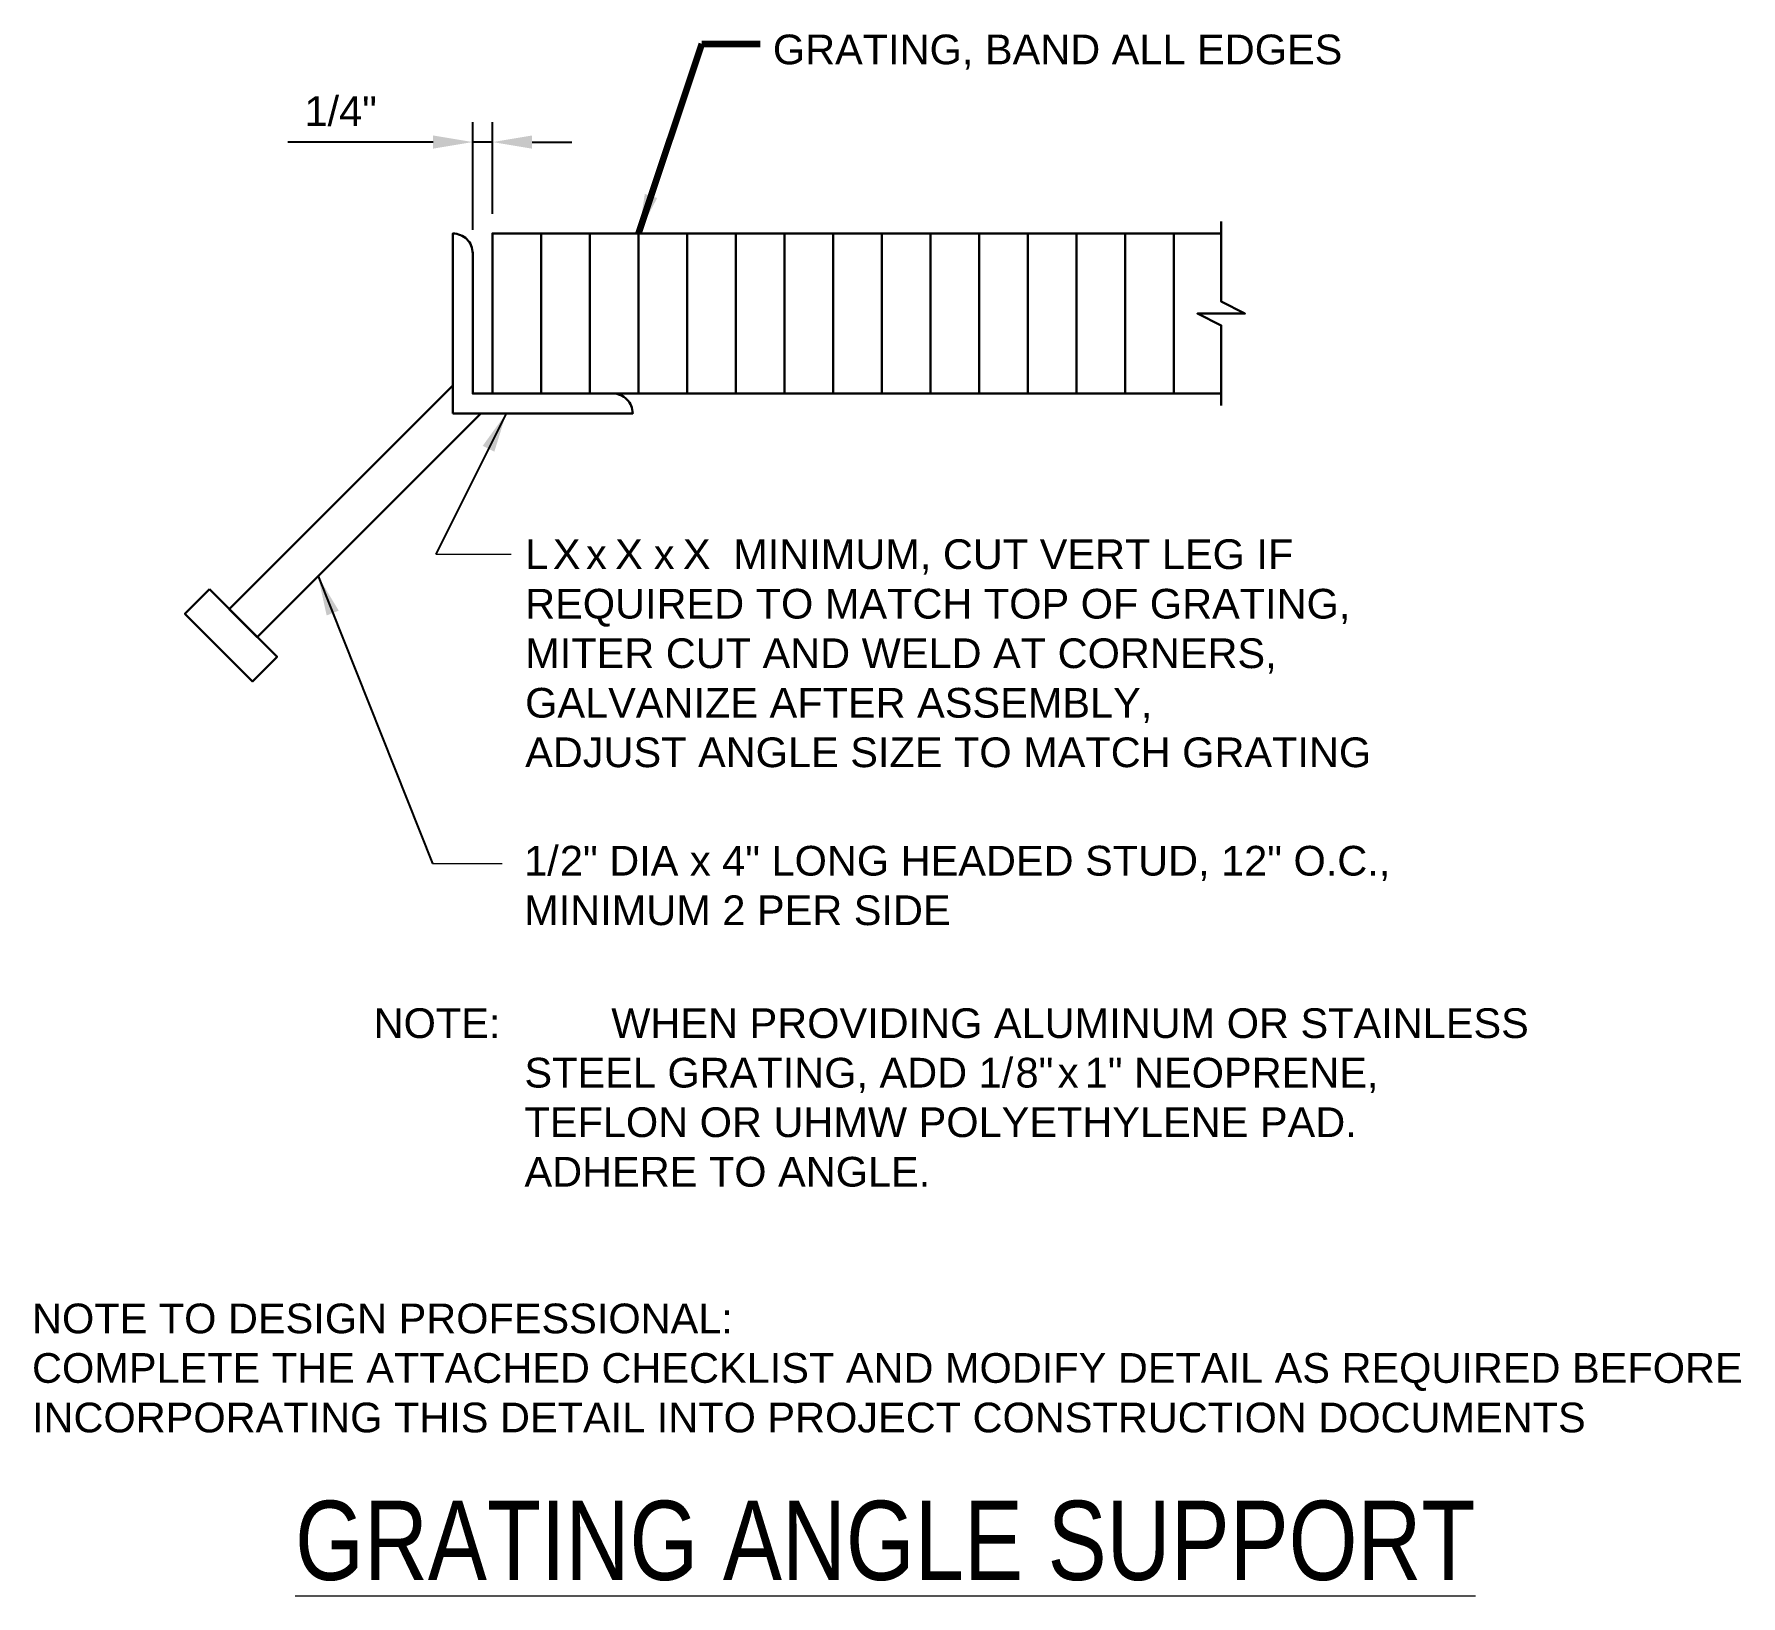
# Model space of a CAD drawing. Header units: inches. Extents: x 509.4 to 595.6, y 823.9 to 902.7.
import ezdxf

# ---------------------------------------------------------------- set-up
doc = ezdxf.new("R2010")
doc.units = ezdxf.units.IN
doc.header["$LTSCALE"] = 5
doc.header["$MEASUREMENT"] = 0
for name, color, linetype, lineweight in [('S-ANNO-DIMS', 1, 'Continuous', 20), ('S-ANNO-TEXT', 7, 'Continuous', 20), ('S-DETL', 3, 'Continuous', 30)]:
    doc.layers.add(name, color=color, linetype=linetype, lineweight=lineweight)
doc.styles.add('Romans', font='arial.ttf')
doc.dimstyles.get("Standard").update_dxf_attribs({"dimtxt": 0.18, "dimasz": 0.18, "dimexe": 0.18, "dimexo": 0.0625, "dimgap": 0.09, "dimtad": 0, "dimtih": 1, "dimtoh": 1, "dimdec": 4, "dimzin": 0, "dimdsep": 46, "dimtxsty": 'Standard', "dimcen": 0.09, "dimadec": 0, "dimazin": 0, "dimtfac": 1, "dimtdec": 4, "dimtofl": 0, "dimtmove": 0, "dimatfit": 3, "dimfxl": 1, "dimtolj": 1, "dimtzin": 0, "dimarcsym": 0})

# ---------------------------------------------------------------- blocks, each defined once
blk = doc.blocks.new('*D0')
at = {"layer": 'Defpoints', "color": 0, "transparency": 16777216}
for p in [(532.534, 897.274), (532.534, 892.658), (531.534, 891.842)]:
    blk.add_point(p, dxfattribs=at)
at = {"layer": 'S-ANNO-DIMS', "color": 0, "lineweight": -2, "transparency": 16777216}
for p, q in [((531.534, 892.842), (531.534, 898.274)), ((532.534, 893.658), (532.534, 898.274)), ((529.534, 897.274), (522.204, 897.274)), ((532.534, 897.274), (531.534, 897.274)), ((534.534, 897.274), (536.534, 897.274))]:
    blk.add_line(p, q, dxfattribs=at)
at = {"layer": 'S-ANNO-DIMS', "color": 0, "transparency": 16777216}
for points in [[(529.534, 897.607), (529.534, 896.94), (531.534, 897.274)], [(534.534, 897.607), (534.534, 896.94), (532.534, 897.274)]]:
    blk.add_solid(points, dxfattribs=at)
at = {"layer": 'S-ANNO-DIMS', "color": 0, "transparency": 16777216, "insert": (524.869, 898.825), "char_height": 1.5, "attachment_point": 5, "style": 'Romans'}
blk.add_mtext('\\A1;1/4" ', dxfattribs=at)

msp = doc.modelspace()

# ---------------------------------------------------------------- linework, layer by layer
at = {"layer": 'S-ANNO-TEXT'}
for p, q in [((529.6687429, 876.4668723), (533.4760179, 876.4668723)), ((529.4985318, 860.8596326), (533.0214233, 860.8596326))]:
    msp.add_line(p, q, dxfattribs=at)
at = {"layer": 'S-DETL'}
for p, q in [((534.9914778, 884.5773221), (534.9914778, 892.6577939)), ((534.9914778, 884.5773221), (534.9914778, 892.6577939)), ((534.9914778, 884.5773221), (534.9914778, 892.6577939)), ((534.9914778, 884.5773221), (534.9914778, 892.6577939)), ((537.4485616, 884.5773221), (537.4485616, 892.6577939)), ((537.4485616, 884.5773221), (537.4485616, 892.6577939)), ((537.4485616, 884.5773221), (537.4485616, 892.6577939)), ((537.4485616, 884.5773221), (537.4485616, 892.6577939)), ((539.9056454, 884.5773221), (539.9056454, 892.6577939)), ((539.9056454, 884.5773221), (539.9056454, 892.6577939)), ((539.9056454, 884.5773221), (539.9056454, 892.6577939)), ((539.9056454, 884.5773221), (539.9056454, 892.6577939)), ((542.3627292, 884.5773221), (542.3627292, 892.6577939)), ((542.3627292, 884.5773221), (542.3627292, 892.6577939)), ((542.3627292, 884.5773221), (542.3627292, 892.6577939)), ((542.3627292, 884.5773221), (542.3627292, 892.6577939)), ((544.819813, 884.5773221), (544.819813, 892.6577939)), ((544.819813, 884.5773221), (544.819813, 892.6577939)), ((544.819813, 884.5773221), (544.819813, 892.6577939)), ((544.819813, 884.5773221), (544.819813, 892.6577939)), ((547.2768968, 884.5773221), (547.2768968, 892.6577939)), ((547.2768968, 884.5773221), (547.2768968, 892.6577939)), ((547.2768968, 884.5773221), (547.2768968, 892.6577939)), ((547.2768968, 884.5773221), (547.2768968, 892.6577939)), ((549.7339806, 884.5773221), (549.7339806, 892.6577939)), ((549.7339806, 884.5773221), (549.7339806, 892.6577939)), ((549.7339806, 884.5773221), (549.7339806, 892.6577939)), ((549.7339806, 884.5773221), (549.7339806, 892.6577939)), ((552.1910644, 884.5773221), (552.1910644, 892.6577939)), ((552.1910644, 884.5773221), (552.1910644, 892.6577939)), ((552.1910644, 884.5773221), (552.1910644, 892.6577939)), ((552.1910644, 884.5773221), (552.1910644, 892.6577939)), ((554.6481482, 884.5773221), (554.6481482, 892.6577939)), ((554.6481482, 884.5773221), (554.6481482, 892.6577939)), ((554.6481482, 884.5773221), (554.6481482, 892.6577939)), ((554.6481482, 884.5773221), (554.6481482, 892.6577939)), ((557.105232, 884.5773221), (557.105232, 892.6577939)), ((557.105232, 884.5773221), (557.105232, 892.6577939)), ((557.105232, 884.5773221), (557.105232, 892.6577939)), ((557.105232, 884.5773221), (557.105232, 892.6577939)), ((559.5623158, 884.5773221), (559.5623158, 892.6577939)), ((559.5623158, 884.5773221), (559.5623158, 892.6577939)), ((559.5623158, 884.5773221), (559.5623158, 892.6577939)), ((559.5623158, 884.5773221), (559.5623158, 892.6577939)), ((562.0193996, 884.5773221), (562.0193996, 892.6577939)), ((562.0193996, 884.5773221), (562.0193996, 892.6577939)), ((562.0193996, 884.5773221), (562.0193996, 892.6577939)), ((562.0193996, 884.5773221), (562.0193996, 892.6577939)), ((564.4764834, 884.5773221), (564.4764834, 892.6577939)), ((564.4764834, 884.5773221), (564.4764834, 892.6577939)), ((564.4764834, 884.5773221), (564.4764834, 892.6577939)), ((564.4764834, 884.5773221), (564.4764834, 892.6577939)), ((566.9335672, 884.5773221), (566.9335672, 892.6577939)), ((566.9335672, 884.5773221), (566.9335672, 892.6577939)), ((566.9335672, 884.5773221), (566.9335672, 892.6577939)), ((566.9335672, 884.5773221), (566.9335672, 892.6577939)), ((517.0060386, 873.4570106), (520.4140825, 870.0489667))]:
    msp.add_line(p, q, dxfattribs=at)
at = {"layer": 'S-DETL', "flags": 128}
for points in [[(569.3335672, 893.2577939), (569.3335672, 889.217558), (570.5335672, 888.617558), (568.1335672, 888.617558), (569.3335672, 888.017558), (569.3335672, 883.9773221)], [(569.3335672, 884.5773221), (532.534394, 884.5773221), (532.534394, 892.6577939), (569.3335672, 892.6577939)], [(530.534394, 884.9915356), (519.2428042, 873.6999458), (520.6570178, 872.2857323), (531.9486075, 883.5773221)]]:
    msp.add_lwpolyline(points, dxfattribs=at)
msp.add_lwpolyline([(530.534394, 883.5773221), (530.534394, 892.6577939, -0.4142135624), (531.534394, 891.6577939), (531.534394, 884.5773221), (538.6148659, 884.5773221, -0.4142135624), (539.6148659, 883.5773221)], format="xyb", close=True, dxfattribs=at)
msp.add_lwpolyline([(518.245889, 874.696861), (517.0060386, 873.4570106), (520.4140825, 870.0489667), (521.6539329, 871.2888171)], close=True, dxfattribs=at)

# ---------------------------------------------------------------- texts
at = {"layer": 'S-ANNO-TEXT', "attachment_point": 1, "style": 'Romans'}
for s, insert, char_height, width in [('GRATING, BAND ALL EDGES', (546.6915586, 902.6996303), 1.499999989, 52.142163971), ('{\\T1.2;LX\\T1.4;xXxX} MINIMUM, CUT VERT LEG IF \\PREQUIRED TO MATCH TOP OF GRATING, \\PMITER CUT AND WELD AT CORNERS, \\PGALVANIZE AFTER ASSEMBLY, \\PADJUST ANGLE SIZE TO MATCH GRATING', (534.1836627, 877.2182167), 1.499999989, 52.142163971), ('1{\\T1.1;/}2" DIA x 4" LONG HEADED STUD, 12" O.C., \\PMINIMUM 2 PER SIDE', (534.1326112, 861.7426066), 1.499999989, 52.142163971), ('\\pxi-5.0781,l5.0781;NOTE:^IWHEN PROVIDING ALUMINUM OR STAINLESS STEEL GRATING, ADD 1{\\T1.2;/}8{\\T1.3;"x}1" NEOPRENE, TEFLON OR UHMW POLYETHYLENE PAD. ADHERE TO ANGLE.', (526.532038, 853.5426845), 1.4999999894, 58.196209514)]:
    msp.add_mtext(s, dxfattribs=dict(at, insert=insert, char_height=char_height, width=width))
at = {"layer": 'S-ANNO-TEXT', "style": 'Romans'}
for s, insert, char_height, attachment_point in [('NOTE TO DESIGN PROFESSIONAL: \\PCOMPLETE THE ATTACHED CHECKLIST AND MODIFY DETAIL AS REQUIRED BEFORE \\PINCORPORATING THIS DETAIL INTO PROJECT CONSTRUCTION DOCUMENTS', (509.2817428, 838.6356505), 1.499999989, 1), ('{\\W0.8;\\LGRATING ANGLE SUPPORT}', (552.3699075, 828.6802616), 4, 2)]:
    msp.add_mtext(s, dxfattribs=dict(at, insert=insert, char_height=char_height, attachment_point=attachment_point))

# ---------------------------------------------------------------- dimensions: what is measured, and where the dimension line sits
at = {"layer": 'S-ANNO-DIMS'}
dim = msp.add_linear_dim(base=(532.534394, 897.2738097), p1=(531.534394, 891.8417781), p2=(532.534394, 892.6577939), text='1/4" ', dimstyle='Standard', override={"dimscale": 16, "dimtxt": 0.09375, "dimasz": 0.125, "dimexe": 0.0625, "dimgap": 0.0625, "dimdec": 5, "dimlfac": 1, "dimrnd": 0.03125, "dimzin": 7, "dimlunit": 4, "dimtxsty": 'Romans', "dimcen": 0.125, "dimadec": 4, "dimtdec": 5, "dimtofl": 1, "dimtvp": 1, "dimfrac": 2, "dimtzin": 3}, dxfattribs=at)
dim.commit()
dim.dimension.update_dxf_attribs({"geometry": '*D0', "text_midpoint": (524.8691485, 897.2738097), "dimtype": 128})

# ---------------------------------------------------------------- leaders
at = {"layer": 'S-ANNO-TEXT'}
for points, override in [([(539.9056454, 892.6577939), (543.1128191, 902.2380867), (546.0515785, 902.2380867)], {"dimscale": 16, "dimtxt": 0.09375, "dimasz": 0.125, "dimexe": 0.0625, "dimgap": 0.0625, "dimtad": 0, "dimtih": 0, "dimtoh": 0, "dimdec": 5, "dimlfac": 16, "dimrnd": 0.03125, "dimzin": 7, "dimlunit": 4, "dimtxsty": 'Romans', "dimcen": 0.125, "dimclrd": 256, "dimclre": 256, "dimclrt": 256, "dimadec": 4, "dimtdec": 5, "dimtofl": 1, "dimtvp": 1, "dimfrac": 2, "dimtzin": 3, "dimlwd": 65535, "dimlwe": 65535}), ([(533.2286075, 883.5773221), (529.6687429, 876.4668723)], {"dimscale": 16, "dimtxt": 0.09375, "dimasz": 0.125, "dimexe": 0.0625, "dimgap": 0.0625, "dimtad": 0, "dimdec": 5, "dimlfac": 16, "dimrnd": 0.03125, "dimzin": 7, "dimlunit": 4, "dimtxsty": 'Romans', "dimcen": 0.125, "dimadec": 4, "dimtdec": 5, "dimtofl": 1, "dimtvp": 1, "dimfrac": 2, "dimtzin": 3}), ([(523.7244731, 875.3531876), (529.4985318, 860.8596326)], {"dimscale": 16, "dimtxt": 0.09375, "dimasz": 0.125, "dimexe": 0.0625, "dimgap": 0.0625, "dimtad": 0, "dimdec": 5, "dimlfac": 16, "dimrnd": 0.03125, "dimzin": 7, "dimlunit": 4, "dimtxsty": 'Romans', "dimcen": 0.125, "dimadec": 4, "dimtdec": 5, "dimtofl": 1, "dimtvp": 1, "dimfrac": 2, "dimtzin": 3})]:
    msp.add_leader(points, dimstyle='Standard', override=override, dxfattribs=at)

doc.saveas('drawing.dxf')
